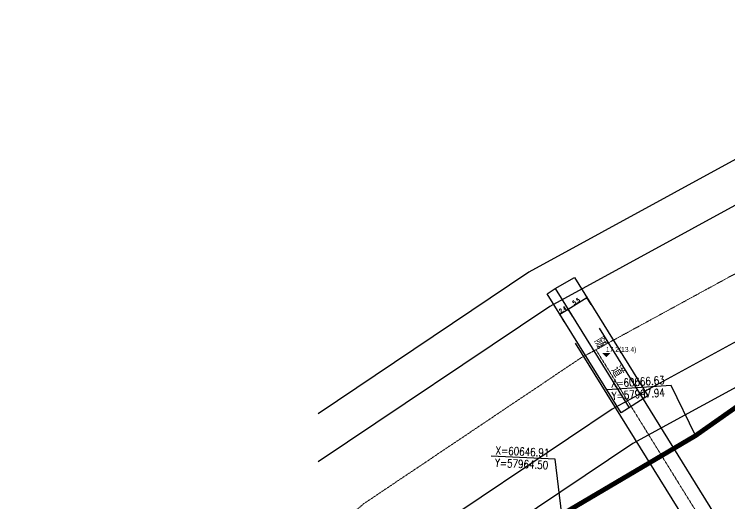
# Model space of a CAD drawing. Header units: inches. Extents: x 393 to 1582, y 246 to 1188.
# Drawn here: x 791.8 to 970.5, y 858.8 to 981 of the extents above; entities that cross this region are included whole.
import ezdxf

# ---------------------------------------------------------------- set-up
doc = ezdxf.new("R2010")
doc.units = ezdxf.units.IN
doc.header["$MEASUREMENT"] = 0
for name, pattern in [('BORDER2', [0.875, 0.25, -0.125, 0.25, -0.125, 0, -0.125]), ('CENTERX2', [4, 2.5, -0.5, 0.5, -0.5]), ('DOTE', [2.42, 2, -0.2, 0.02, -0.2])]:
    doc.linetypes.add(name, pattern=pattern)
for name, color, linetype in [('biaogao-now', 7, 'Continuous'), ('buildtext', 2, 'Continuous'), ('ELEV', 1, 'Continuous'), ('hongzb', 5, 'Continuous'), ('roaddim', 2, 'Continuous'), ('roadradiu', 3, 'Continuous')]:
    doc.layers.add(name, color=color, linetype=linetype)
for name, color, linetype, lineweight in [('HONG', 6, 'DOTE', 15), ('ROAD', 1, 'Continuous', 25), ('ROAD-CENTER', 7, 'CENTERX2', 18)]:
    doc.layers.add(name, color=color, linetype=linetype, lineweight=lineweight)
doc.styles.add('FLS', font='', dxfattribs={"width": 0.8})
doc.styles.add('HZ', font='simplex.shx', dxfattribs={"width": 0.7, "bigfont": 'hztxt.shx'})
doc.styles.get('FLS').set_extended_font_data('创艺繁隶书')
doc.dimstyles.new('CIRCLE', dxfattribs={"dimtxt": 2.5, "dimasz": 1.5, "dimexe": 0, "dimexo": 0, "dimgap": 0.8, "dimtad": 1, "dimdec": 1, "dimzin": 0, "dimdsep": 46, "dimtxsty": 'HZ', "dimcen": 0, "dimadec": 0, "dimazin": 0, "dimtfac": 1, "dimtdec": 1, "dimtofl": 0, "dimtmove": 0, "dimatfit": 3, "dimfxl": 1, "dimtolj": 1, "dimtzin": 0, "dimarcsym": 0})

# ---------------------------------------------------------------- blocks, each defined once
blk = doc.blocks.new('_ARCHTICK')
at = {"color": 0, "linetype": 'ByBlock', "const_width": 0.15}
blk.add_lwpolyline([(-0.5, -0.5), (0.5, 0.5)], dxfattribs=at)
blk = doc.blocks.new('*D48')
at = {"layer": 'DEFPOINTS', "color": 0, "transparency": 16777216}
for p in [(58028.78, 60759.11), (58029.88, 60757.33), (58025.19, 60754.43)]:
    blk.add_point(p, dxfattribs=at)
at = {"layer": 'roaddim', "color": 0, "lineweight": -2, "transparency": 16777216}
for p, q in [((58024.09, 60756.2), (58028.78, 60759.11)), ((58029.88, 60757.33), (58028.78, 60759.11)), ((58025.19, 60754.43), (58024.09, 60756.2))]:
    blk.add_line(p, q, dxfattribs=at)
at = {"layer": 'roaddim', "color": 0, "lineweight": -2, "transparency": 16777216, "xscale": 0.4999999999999992, "yscale": 0.4999999999999992, "zscale": 0.4999999999999992}
for p, rotation in [((58028.78, 60759.11), 31.79947247911065), ((58024.09, 60756.2), 211.7994724791106)]:
    blk.add_blockref('_ARCHTICK', p, dxfattribs=dict(at, rotation=rotation))
at = {"layer": 'roaddim', "color": 0, "transparency": 16777216, "insert": (58026.12, 60758.16), "char_height": 1, "attachment_point": 5, "rotation": 31.7995, "style": 'HZ'}
blk.add_mtext('\\A1;5.5', dxfattribs=at)
blk = doc.blocks.new('*D47')
at = {"layer": 'DEFPOINTS', "color": 0, "transparency": 16777216}
for p in [(58024.09, 60756.2), (58025.19, 60754.43), (58023.14, 60753.15)]:
    blk.add_point(p, dxfattribs=at)
at = {"layer": 'roaddim', "color": 0, "lineweight": -2, "transparency": 16777216}
for p, q in [((58022.04, 60754.93), (58024.09, 60756.2)), ((58025.19, 60754.43), (58024.09, 60756.2)), ((58023.14, 60753.15), (58022.04, 60754.93))]:
    blk.add_line(p, q, dxfattribs=at)
at = {"layer": 'roaddim', "color": 0, "lineweight": -2, "transparency": 16777216, "xscale": 0.4999999999999992, "yscale": 0.4999999999999992, "zscale": 0.4999999999999992}
for p, rotation in [((58024.09, 60756.2), 31.79195654891932), ((58022.04, 60754.93), 211.7919565489193)]:
    blk.add_blockref('_ARCHTICK', p, dxfattribs=dict(at, rotation=rotation))
at = {"layer": 'roaddim', "color": 0, "transparency": 16777216, "insert": (58022.75, 60756.08), "char_height": 1, "attachment_point": 5, "rotation": 31.792, "style": 'HZ'}
blk.add_mtext('\\A1;2.4', dxfattribs=at)
blk = doc.blocks.new('suidao')
at = {"layer": 'biaogao-now'}
blk.add_line((58020.9, 60761.35), (58039.34, 60731.6), dxfattribs=at)
blk.add_lwpolyline([(58018.88, 60760.03), (58020.9, 60761.35), (58025.67, 60764.12), (58044.01, 60734.54), (58037.32, 60730.28)], close=True, dxfattribs=at)
at = {"layer": 'ELEV'}
blk.add_solid([(58032.59, 60745.25), (58034.71, 60745.25), (58033.65, 60744.19)], dxfattribs=at)
at = {"layer": 'buildtext', "style": 'HZ', "width": 0.7}
blk.add_text('隧    道', height=2.812, rotation=300.6023, dxfattribs=at).set_placement((58030.41, 60748.19))
at = {"layer": 'ELEV', "style": 'FLS', "width": 0.8}
blk.add_text('17.2(13.4)', height=1.25, dxfattribs=at).set_placement((58033.53, 60745.52))
at = {"layer": 'roaddim'}
for p1, p2, picture, middle in [((58025.19, 60754.43), (58029.88, 60757.33), '*D48', (58026.12, 60758.16)), ((58023.14, 60753.15), (58025.19, 60754.43), '*D47', (58022.75, 60756.08))]:
    dim = blk.add_aligned_dim(p1=p1, p2=p2, distance=2.09, dimstyle='CIRCLE', dxfattribs=at)
    dim.commit()
    dim.dimension.update_dxf_attribs({"geometry": picture, "text_midpoint": middle})

msp = doc.modelspace()

# ---------------------------------------------------------------- linework, layer by layer
at = {"color": 0, "linetype": 'Continuous', "ltscale": 0.8}
msp.add_lwpolyline([(1426.844, 536.092), (1426.815, 910.745), (1426.807, 1022.255), (1400.036, 1024.325), (1284.261, 1007.768), (1266.137, 999.783), (1247.635, 993.698), (1228.285, 991.04), (1202.494, 982.36), (1117.913, 953.896), (1100.558, 945.076), (1085.516, 940.69), (1081.804, 939.607), (1046.289, 923.855), (1029.998, 913.017), (996.429, 893.636), (977.879, 887.026), (961.959, 875.839), (928.516, 856.12), (914.05, 842.892), (896.276, 834.465), (836.029, 788.221), (789.969, 749.228)], dxfattribs=at)
at = {"layer": 'HONG', "color": 0, "linetype": 'BORDER2', "ltscale": 0.8, "const_width": 1.2}
msp.add_lwpolyline([(1426.844, 536.092), (1426.815, 910.745), (1426.807, 1022.255), (1400.036, 1024.325), (1284.261, 1007.768), (1266.137, 999.783), (1247.635, 993.698), (1228.285, 991.04), (1202.494, 982.36), (1117.913, 953.896), (1100.558, 945.076), (1085.516, 940.69), (1081.804, 939.607), (1046.289, 923.855), (1029.998, 913.017), (996.429, 893.636), (977.879, 887.026), (961.959, 875.839), (928.516, 856.12), (914.05, 842.892), (896.276, 834.465), (836.029, 788.221), (789.969, 749.228)], dxfattribs=at)
at = {"layer": 'hongzb', "color": 0, "ltscale": 0.3}
for points in [[(955.869, 888.336), (939.906, 887.255)], [(961.959, 875.839), (955.869, 888.336)], [(926.921, 869.952), (910.94, 870.727)], [(928.516, 856.12), (926.921, 869.952)]]:
    msp.add_lwpolyline(points, dxfattribs=at)
at = {"layer": 'ROAD', "color": 0}
for p, q in [((937.87, 902.655), (997.053, 807.174)), ((931.92, 898.968), (1025.956, 747.256))]:
    msp.add_line(p, q, dxfattribs=at)
at = {"layer": 'ROAD-CENTER', "color": 5, "ltscale": 0.1}
for p, q in [((1039.08, 952.932), (933.32, 895.252)), ((937.072, 897.299), (1028.93, 749.1)), ((933.32, 895.252), (879.106, 858.853)), ((879.106, 858.853), (764.82, 763.522))]:
    msp.add_line(p, q, dxfattribs=at)
at = {"layer": 'roadradiu', "color": 0, "ltscale": 0.3}
for points in [[(1430.805, 1076.068), (1354.637, 1071.378), (1277.929, 1058.893), (1144.758, 1023.048), (1028.339, 975.551), (920.34, 916.649), (867.7, 881.307)], [(1431.419, 1066.087), (1355.75, 1061.428), (1280.038, 1049.105), (1147.959, 1013.554), (1032.636, 966.503), (925.532, 908.091), (867.7, 869.262)], [(1433.263, 1036.144), (1359.09, 1031.577), (1286.362, 1019.74), (1157.561, 985.071), (1045.524, 939.361), (941.108, 882.414), (886.587, 845.809), (775.371, 752.792), (737.069, 708.538)], [(1433.878, 1026.163), (1360.203, 1021.626), (1288.471, 1009.951), (1160.762, 975.576), (1049.821, 930.314), (946.3, 873.855), (892.599, 837.8), (782.405, 745.638), (737.069, 693.257)]]:
    msp.add_lwpolyline(points, dxfattribs=at)

# ---------------------------------------------------------------- block references
at = {"color": 0}
msp.add_blockref('suidao', (-57093.98, -59848.788), dxfattribs=at)

# ---------------------------------------------------------------- texts
at = {"layer": 'hongzb', "color": 0, "ltscale": 0.3, "style": 'HZ', "width": 0.8}
for s, rotation, p in [('X=60666.63', 3.87, (940.87, 887.822)), ('Y=57997.94', 3.87, (941.079, 884.729)), ('X=60646.91', 357.22, (911.963, 871.178)), ('Y=57964.50', 357.22, (911.813, 868.082))]:
    msp.add_text(s, height=2, rotation=rotation, dxfattribs=at).set_placement(p)

doc.saveas('drawing.dxf')
